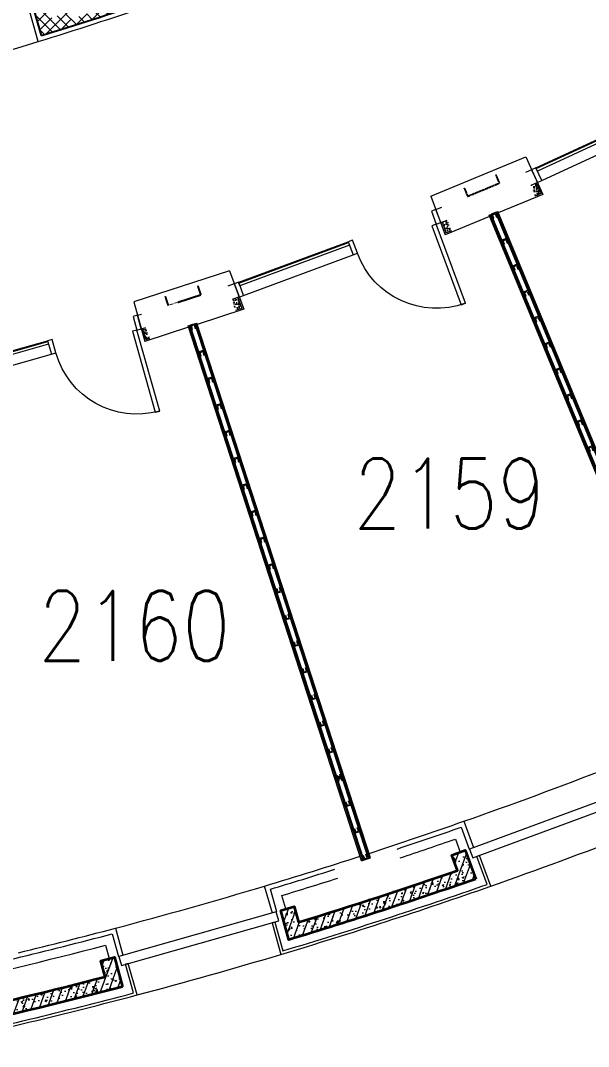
# Model space of a CAD drawing. Header units: inches. Extents: x 342932 to 557958, y 80625 to 242727.
# Drawn here: x 429556 to 435637, y 119858 to 130834 of the extents above; entities that cross this region are included whole.
import ezdxf
from ezdxf.enums import TextEntityAlignment as Align

# ---------------------------------------------------------------- set-up
doc = ezdxf.new("R2010")
doc.units = ezdxf.units.IN
doc.header["$MEASUREMENT"] = 0
doc.linetypes.add('First Floor$0$HIDDEN', pattern=[0.375, 0.25, -0.125])
for name, color, linetype, lineweight in [('First Floor$0$A-G250-G-Walls-Low-Level', 251, 'Continuous', 15), ('First Floor$0$A-G250-G-Walls-Precast-Concrete', 251, 'Continuous', 35), ('First Floor$0$A-G250-M-Walls-Blockwork', 7, 'Continuous', 25), ('First Floor$0$A-G250-M-Walls-Plasterboard-Partition', 7, 'Continuous', 9), ('First Floor$0$A-G252-H-Internal-Walls', 251, 'Continuous', 9), ('First Floor$0$A-G262-H-Precast-Panel', 251, 'Continuous', 5), ('First Floor$0$A-G312-M-Wall-Cladding-Panel', 7, 'Continuous', 9), ('First Floor$0$A-G312-M-Wall-Finish-Plaster', 7, 'Continuous', 15), ('First Floor$0$A-G321-M-Window', 251, 'Continuous', 9), ('First Floor$0$A-G322-M-Door', 251, 'Continuous', 15), ('First Floor$0$Z-Z001-S-Room-Name-Identification-250', 7, 'Continuous', 15)]:
    doc.layers.add(name, color=color, linetype=linetype, lineweight=lineweight)
doc.styles.add('First Floor$0$Tag-RomanS', font='romans.shx', dxfattribs={"width": 0.8})
pattern_1 = [(50, (361382.11, 239676.52), (182.18467, -15.93909), [19.05, -209.55]), (355, (361382.11, 239676.52), (-35.24283, 191.05664), [15.24, -167.64]), (100.451, (361397.3, 239675.2), (146.9425, 175.11669), [16.19, -178.09]), (46.1842, (361382.11, 239727.32), (271.07904, -42.04233), [28.575, -314.325]), (96.6356, (361404.7, 239723.82), (237.40423, 247.42556), [24.285, -267.135]), (351.184, (361382.1, 239727.32), (237.4046, 247.4251), [22.86, -251.46]), (21, (361407.51, 239714.62), (151.61488, -102.26552), [19.05, -209.55]), (326, (361407.51, 239714.62), (61.80203, 184.18797), [15.24, -167.64]), (71.4514, (361420.15, 239706.1), (213.4165, 81.92286), [16.19, -178.09]), (37.5, (361382.114, 239676.52), (3.088603, 84.55504), [0, -165.608, 0, -170.18, 0, -168.275]), (7.5, (361382.11, 239676.52), (66.81966, 100.180575), [0, -97.028, 0, -161.798, 0, -64.135]), (327.5, (361325.47, 239676.52), (135.590595, -5.728744), [0, -63.5, 0, -198.12, 0, -262.89]), (317.5, (361300.07, 239676.52), (148.12918, 25.42649), [0, -82.55, 0, -131.572, 0, -186.69])]
pattern_2 = [(70, (361382.11, 239676.52), (-74.5881, 27.14785), [])]
pattern_3 = [(140, (361382.114, 239676.52), (4.781726, 54.6554), [5.715, -62.865]), (85, (361382.114, 239676.52), (-57.316993, -10.572848), [4.572, -50.292]), (190.451, (361382.51, 239681.076), (-52.535006, 44.08275), [4.857, -53.427]), (136.1842, (361366.874, 239676.52), (12.6127, 81.323712), [8.5725, -94.2975]), (186.6356, (361367.925, 239683.3), (-74.227667, 71.22127), [7.2855, -80.1405]), (81.184, (361366.87, 239676.52), (-74.227535, 71.22138), [6.858, -75.438]), (111, (361370.684, 239684.14), (30.679656, 45.484464), [5.715, -62.865]), (56, (361370.684, 239684.14), (-55.25639, 18.540609), [4.572, -50.292]), (161.4514, (361373.24, 239687.93), (-24.576857, 64.024947), [4.857, -53.427]), (127.5, (361382.114, 239676.522), (-25.3665117, 0.926581), [0, -49.6824, 0, -51.054, 0, -50.4825]), (97.5, (361382.114, 239676.522), (-30.0541724, 20.045899), [0, -29.1084, 0, -48.5394, 0, -19.2405]), (57.5, (361382.114, 239659.53), (1.7186232, 40.6771786), [0, -19.05, 0, -59.436, 0, -78.867]), (47.5, (361382.114, 239651.91), (-7.627947, 44.438754), [0, -24.765, 0, -39.4716, 0, -56.007])]

# ---------------------------------------------------------------- blocks, each defined once
blk = doc.blocks.new('First Floor$0$Door1-faculty offices-2300')
at = {"layer": 'First Floor$0$A-G321-M-Window'}
blk.add_lwpolyline([(50, -65), (1300, -65), (1300, -35), (50, -35)], close=True, dxfattribs=at)
at = {"layer": 'First Floor$0$A-G322-M-Door'}
for p, q in [((50, 75), (1300, 75)), ((50, -75), (1300, -75))]:
    blk.add_line(p, q, dxfattribs=at)
for points in [[(2200, 975), (2250, 975), (2250, 75), (2200, 75)], [(50, 75), (50, -75), (0, -75), (0, 75)], [(1350, 75), (1350, -75), (1300, -75), (1300, 75)], [(2300, 75), (2300, -75), (2250, -75), (2250, 75)]]:
    blk.add_lwpolyline(points, close=True, dxfattribs=at)
blk.add_arc((2250, 75), 900, 90, 180, dxfattribs=at)
blk = doc.blocks.new('First Floor$0$Part Frame3')
at = {"extrusion": (-4.90887e-13, -3.28e-13, -1)}
for p, q in [((0, 100), (6015, 100)), ((0, 0), (6015, 0))]:
    blk.add_line(p, q, dxfattribs=at)
for p, q in [((0, 100), (0, 0)), ((6015, 100), (6015, 0))]:
    blk.add_line(p, q)
at = {"extrusion": (-4.90887e-13, -2.8924e-12, -1)}
for p, q in [((0, 87), (6015, 87, 0)), ((0, 75), (6015, 75, 0)), ((6015, 25, 0), (0, 25)), ((6015, 12, 0), (0, 12))]:
    blk.add_line(p, q, dxfattribs=at)
at = {"extrusion": (-4.90887e-13, -3.28e-13, -1), "elevation": 0}
for points in [[(0, 25), (0, 75), (-50, 75), (-50, 65), (-10, 65), (-10, 35), (-50, 35), (-50, 25)], [(-300, 25), (-300, 75), (-350, 75), (-350, 65), (-310, 65), (-310, 35), (-350, 35), (-350, 25)], [(-600, 25), (-600, 75), (-650, 75), (-650, 65), (-610, 65), (-610, 35), (-650, 35), (-650, 25)], [(-900, 25), (-900, 75), (-950, 75), (-950, 65), (-910, 65), (-910, 35), (-950, 35), (-950, 25)], [(-1200, 25), (-1200, 75), (-1250, 75), (-1250, 65), (-1210, 65), (-1210, 35), (-1250, 35), (-1250, 25)], [(-1500, 25), (-1500, 75), (-1550, 75), (-1550, 65), (-1510, 65), (-1510, 35), (-1550, 35), (-1550, 25)], [(-1800, 25), (-1800, 75), (-1850, 75), (-1850, 65), (-1810, 65), (-1810, 35), (-1850, 35), (-1850, 25)], [(-2100, 25), (-2100, 75), (-2150, 75), (-2150, 65), (-2110, 65), (-2110, 35), (-2150, 35), (-2150, 25)], [(-2400, 25), (-2400, 75), (-2450, 75), (-2450, 65), (-2410, 65), (-2410, 35), (-2450, 35), (-2450, 25)], [(-2700, 25), (-2700, 75), (-2750, 75), (-2750, 65), (-2710, 65), (-2710, 35), (-2750, 35), (-2750, 25)], [(-3000, 25), (-3000, 75), (-3050, 75), (-3050, 65), (-3010, 65), (-3010, 35), (-3050, 35), (-3050, 25)]]:
    blk.add_lwpolyline(points, close=True, dxfattribs=at)
at = {"extrusion": (4.90887e-13, -3.28e-13, -1), "elevation": 0}
for points in [[(-3315, 25), (-3315, 75), (-3265, 75), (-3265, 65), (-3305, 65), (-3305, 35), (-3265, 35), (-3265, 25)], [(-3615, 25), (-3615, 75), (-3565, 75), (-3565, 65), (-3605, 65), (-3605, 35), (-3565, 35), (-3565, 25)], [(-3915, 25), (-3915, 75), (-3865, 75), (-3865, 65), (-3905, 65), (-3905, 35), (-3865, 35), (-3865, 25)], [(-4215, 25), (-4215, 75), (-4165, 75), (-4165, 65), (-4205, 65), (-4205, 35), (-4165, 35), (-4165, 25)], [(-4515, 25), (-4515, 75), (-4465, 75), (-4465, 65), (-4505, 65), (-4505, 35), (-4465, 35), (-4465, 25)], [(-4815, 25), (-4815, 75), (-4765, 75), (-4765, 65), (-4805, 65), (-4805, 35), (-4765, 35), (-4765, 25)], [(-5115, 25), (-5115, 75), (-5065, 75), (-5065, 65), (-5105, 65), (-5105, 35), (-5065, 35), (-5065, 25)], [(-5415, 25), (-5415, 75), (-5365, 75), (-5365, 65), (-5405, 65), (-5405, 35), (-5365, 35), (-5365, 25)], [(-5715, 25), (-5715, 75), (-5665, 75), (-5665, 65), (-5705, 65), (-5705, 35), (-5665, 35), (-5665, 25)], [(-6015, 25), (-6015, 75), (-5965, 75), (-5965, 65), (-6005, 65), (-6005, 35), (-5965, 35), (-5965, 25)]]:
    blk.add_lwpolyline(points, close=True, dxfattribs=at)
blk = doc.blocks.new('First Floor$0$tag-roomname')
at = {"lineweight": 18, "ltscale": 0.01, "style": 'First Floor$0$Tag-RomanS', "width": 0.8}
blk.add_attdef('ROOM_NO_2', text='', height=3, dxfattribs=at).set_placement((0, 1.612), align=Align.MIDDLE_CENTER)
at = {"linetype": 'ByBlock', "lineweight": 15, "ltscale": 0.01, "style": 'First Floor$0$Tag-RomanS', "width": 0.8, "flags": 1}
for tag, p in [('ROOM_NAME_1', (0, -2.288)), ('ROOM_NAME_2', (0, -5.744))]:
    blk.add_attdef(tag, text='', height=2.5, dxfattribs=at).set_placement(p, align=Align.MIDDLE_CENTER)

msp = doc.modelspace()

# ---------------------------------------------------------------- hatches: boundary and pattern name
at = {"layer": 'First Floor$0$A-G252-H-Internal-Walls'}
h = msp.add_hatch(dxfattribs=at)
h.set_pattern_fill('ANSI37', color=256, scale=25, style=0)
h.set_pattern_definition([(135, (474382.11, 239676.52), (56.1266, 56.1266), []), (45, (474382.11, 239676.52), (56.1266, -56.1266), [])])
edge = h.paths.add_edge_path()
edge.add_arc((417882.1, 169176.6), 39700, 287.19336, 288.8049)
edge.add_line((430679.3, 131595.7), (430873.4, 131027.9))
edge.add_arc((417882.1, 169176.6), 40300, 287.17186, 288.80597, ccw=False)
edge.add_line((429780.2, 130673), (429617.3, 131250.6))
edge = h.paths.add_edge_path(flags=16)
edge.add_arc((417882.1, 169176.6), 39850, 288.32347, 288.5895, ccw=False)
edge.add_line((430410.2, 131347.1), (430387.2, 131417.8))
edge.add_line((430387.2, 131417.8), (429959.3, 131278.7))
edge.add_line((429959.3, 131278.7), (429982.2, 131208))
edge.add_arc((417882.1, 169176.6), 39850, 287.40367, 287.67647, ccw=False)
edge.add_line((429801.3, 131150.8), (429882.8, 130862))
edge.add_arc((417882.1, 169176.6), 40150, 287.39131, 287.67888)
edge.add_line((430074.9, 130922.7), (430098.3, 130850.7))
edge.add_line((430098.3, 130850.7), (430526.3, 130989.8))
edge.add_line((430526.3, 130989.8), (430502.9, 131061.8))
edge.add_arc((417882.1, 169176.6), 40150, 288.32106, 288.59165)
edge.add_line((430682.8, 131121.8), (430585.7, 131405.7))
h = msp.add_hatch(dxfattribs=at)
h.set_pattern_fill('AR-CONC', color=256, scale=0.3, angle=90, style=0)
h.set_pattern_definition(pattern_3)
h.paths.add_polyline_path([(435076.9, 129095.5), (435020, 129069.3), (435066.7, 128956.6), (435129.1, 128982.5)])
h = msp.add_hatch(dxfattribs=at)
h.set_pattern_fill('AR-CONC', color=256, scale=0.3, angle=90, style=0)
h.set_pattern_definition(pattern_3)
h.paths.add_polyline_path([(434123.8, 128698.3), (434068.7, 128677.9), (434111.8, 128561.1), (434170.5, 128585.4)])
h = msp.add_hatch(dxfattribs=at)
h.set_pattern_fill('AR-CONC', color=256, scale=0.3, angle=90, style=0)
h.set_pattern_definition(pattern_3)
h.paths.add_polyline_path([(431882.8, 127871.2), (431820.5, 127848.2), (431858.2, 127731.9), (431926.1, 127754)])
h = msp.add_hatch(dxfattribs=at)
h.set_pattern_fill('AR-CONC', color=256, scale=0.3, angle=90, style=0)
h.set_pattern_definition(pattern_3)
h.paths.add_polyline_path([(430898.7, 127546.2), (430864.9, 127536.8), (430897.8, 127419.9), (430935.7, 127432.2)])
at = {"layer": 'First Floor$0$A-G262-H-Precast-Panel'}
h = msp.add_hatch(dxfattribs=at)
h.set_pattern_fill('AR-CONC', color=256, style=0)
h.set_pattern_definition(pattern_1)
edge = h.paths.add_edge_path()
edge.add_arc((417882.1, 169176.5), 50325, 286.80317, 289.19681)
edge.add_line((434429.7, 121649.9), (434316.1, 121957.6))
edge.add_line((434316.1, 121957.6), (434175.4, 121905.7))
edge.add_line((434175.4, 121905.7), (434236, 121741.5))
edge.add_arc((417882.1, 169176.5), 50175, 286.97764, 289.02234, ccw=False)
edge.add_line((432533.1, 121188.2), (432485.6, 121356.7))
edge.add_line((432485.6, 121356.7), (432342.1, 121313.1))
edge.add_line((432342.1, 121313.1), (432430.3, 121000.2))
h = msp.add_hatch(dxfattribs=at)
h.set_pattern_fill('ANSI31', color=256, scale=25, angle=25, style=0)
h.set_pattern_definition(pattern_2)
edge = h.paths.add_edge_path()
edge.add_arc((417882.1, 169176.5), 50325, 286.80317, 289.19681)
edge.add_line((434429.7, 121649.9), (434316.1, 121957.6))
edge.add_line((434316.1, 121957.6), (434175.4, 121905.7))
edge.add_line((434175.4, 121905.7), (434236, 121741.5))
edge.add_arc((417882.1, 169176.5), 50175, 286.97764, 289.02234, ccw=False)
edge.add_line((432533.1, 121188.2), (432485.6, 121356.7))
edge.add_line((432485.6, 121356.7), (432342.1, 121313.1))
edge.add_line((432342.1, 121313.1), (432430.3, 121000.2))
h = msp.add_hatch(dxfattribs=at)
h.set_pattern_fill('AR-CONC', color=256, style=0)
h.set_pattern_definition(pattern_1)
edge = h.paths.add_edge_path()
edge.add_arc((417882.1, 169176.5), 50325, 282.30317, 284.69681)
edge.add_line((430649.8, 120498.1), (430560.7, 120813.8))
edge.add_line((430560.7, 120813.8), (430416.4, 120773.1))
edge.add_line((430416.4, 120773.1), (430463.9, 120604.6))
edge.add_arc((417882.1, 169176.5), 50175, 282.47764, 284.52234, ccw=False)
edge.add_line((428722.9, 120186.6), (428688.7, 120358.3))
edge.add_line((428688.7, 120358.3), (428542.2, 120326.1))
edge.add_line((428542.2, 120326.1), (428605.6, 120007.3))
h = msp.add_hatch(dxfattribs=at)
h.set_pattern_fill('ANSI31', color=256, scale=25, angle=25, style=0)
h.set_pattern_definition(pattern_2)
edge = h.paths.add_edge_path()
edge.add_arc((417882.1, 169176.5), 50325, 282.30317, 284.69681)
edge.add_line((430649.8, 120498.1), (430560.7, 120813.8))
edge.add_line((430560.7, 120813.8), (430416.4, 120773.1))
edge.add_line((430416.4, 120773.1), (430463.9, 120604.6))
edge.add_arc((417882.1, 169176.5), 50175, 282.47764, 284.52234, ccw=False)
edge.add_line((428722.9, 120186.6), (428688.7, 120358.3))
edge.add_line((428688.7, 120358.3), (428542.2, 120326.1))
edge.add_line((428542.2, 120326.1), (428605.6, 120007.3))

# ---------------------------------------------------------------- linework, layer by layer
at = {"layer": 'First Floor$0$A-G250-G-Walls-Low-Level'}
for centre, radius, start, end in [((417882.1, 169176.5), 40350.6, 284.37708, 287.09907), ((417834.2, 169303.2), 49835.4, 289.29701, 291.20558), ((417882.1, 169176.5), 50450, 289.34141, 291.15859), ((417844.3, 169306.6), 49835.4, 284.79701, 286.70558), ((417882.1, 169176.5), 50450, 284.84141, 286.65859)]:
    msp.add_arc(centre, radius, start, end, dxfattribs=at)
at = {"layer": 'First Floor$0$A-G250-G-Walls-Precast-Concrete'}
for points in [[(434429.7, 121649.9, -0.0104446), (432430.3, 121000.2), (432342.1, 121313.1), (432485.6, 121356.7), (432533.1, 121188.2, 0.0089219), (434236, 121741.5), (434175.4, 121905.7), (434316.1, 121957.6)], [(430649.8, 120498.1, -0.0104446), (428605.6, 120007.3), (428542.2, 120326.1), (428688.7, 120358.3), (428722.9, 120186.6, 0.0089219), (430463.9, 120604.6), (430416.4, 120773.1), (430560.7, 120813.8)]]:
    msp.add_lwpolyline(points, format="xyb", close=True, dxfattribs=at)
at = {"layer": 'First Floor$0$A-G250-M-Walls-Blockwork'}
msp.add_line((429780.4, 130672.3), (429617.5, 131250), dxfattribs=at)
at = {"layer": 'First Floor$0$A-G250-M-Walls-Blockwork', "linetype": 'First Floor$0$HIDDEN'}
for points in [[(434304.3, 129046.3), (434342.6, 128953.9), (434684.5, 129095.5), (434646.2, 129187.9)], [(431105.1, 127881.5), (431136, 127786.4), (431487.9, 127900.8), (431457, 127995.9)]]:
    msp.add_lwpolyline(points, dxfattribs=at)
at = {"layer": 'First Floor$0$A-G250-M-Walls-Blockwork'}
msp.add_arc((417882.1, 169176.5), 40300.6, 287.17185, 288.80599, dxfattribs=at)
at = {"layer": 'First Floor$0$A-G250-M-Walls-Plasterboard-Partition', "elevation": 0}
msp.add_lwpolyline([(432991.3, 122756), (432943.8, 122740.6), (432959.2, 122693), (432968.7, 122696.1), (432956.4, 122734.2), (432984.9, 122743.4), (432997.3, 122705.4), (433006.8, 122708.5)], close=True, dxfattribs=at)
at = {"layer": 'First Floor$0$A-G312-M-Wall-Cladding-Panel'}
for p, q in [((434469.8, 121902.2), (434441.7, 121891.9)), ((434552.3, 121592), (434441.7, 121891.9)), ((434591, 121573.8), (434469.8, 121902.2)), ((432278.4, 121189), (432249.5, 121180.8)), ((432249.5, 121180.8), (432344.5, 120843.9)), ((432278.4, 121189), (432365.1, 120881.4)), ((430709.6, 120746.5), (430680.7, 120738.4)), ((430767.4, 120430.8), (430680.7, 120738.4)), ((430804.6, 120409.6), (430709.6, 120746.5))]:
    msp.add_line(p, q, dxfattribs=at)
for radius, start, end in [(50450, 286.65859, 289.34141), (50420, 286.69323, 289.30677), (50450, 282.15859, 284.84141), (50420, 282.19323, 284.80677)]:
    msp.add_arc((417882.1, 169176.5), radius, start, end, dxfattribs=at)
at = {"layer": 'First Floor$0$A-G312-M-Wall-Finish-Plaster'}
for p, q in [((429746.2, 130609.5), (429556.1, 131283.4)), ((433950.8, 128954.2), (434965, 129374.3)), ((434965, 129374.3), (435149.2, 128974.5, 0)), ((435027.8, 129238), (434962.6, 129208)), ((435090.6, 129101.8), (435020, 129069.3)), ((435076.9, 129095.5), (435129.1, 128982.5, 0)), ((435149.2, 128974.5, 0), (434670.6, 128776.3, 0)), ((435129.1, 128982.5, 0), (435066.7, 128956.6, 0)), ((433950.8, 128954.2), (434103.2, 128541.2)), ((434002.7, 128813.5), (434066.4, 128836.9)), ((434054.6, 128672.7), (434123.8, 128698.3)), ((434068.7, 128677.9), (434111.8, 128561.1)), ((434578.2, 128738, 0), (434103.2, 128541.2, 0)), ((434170.6, 128585.4, 0), (434111.8, 128561.1, 0)), ((431793, 128157.8, 0), (430768.1, 127825.1, 0)), ((431793, 128157.8, 0), (431945.4, 127744.9, 0)), ((431845, 128017.1, 0), (431774.1, 127990.9, 0)), ((431896.9, 127876.4, 0), (431820.5, 127848.2, 0)), ((431882.8, 127871.2, 0), (431926.1, 127754, 0)), ((430768.1, 127825.1, 0), (430888, 127401.3, 0)), ((430808.9, 127680.8), (430850.8, 127692.6)), ((431945.4, 127744.9), (431449.1, 127583.6)), ((431926.1, 127754, 0), (431858.2, 127731.9)), ((430849.7, 127536.4), (430897.5, 127549.9)), ((431353.9, 127552.7), (430888.2, 127401.3)), ((430897.8, 127419.9), (430863.9, 127540.4)), ((430935.7, 127432.2), (430897.8, 127419.9)), ((432252.7, 121286.2), (432169.6, 121574.5))]:
    msp.add_line(p, q, dxfattribs=at)
for points in [[(433287.8, 121924.5, 0.0053828), (434303, 122267.6), (434407.1, 121985.7)], [(433588.6, 121970.9, 0.0036289), (434273.1, 122204.2), (434360.1, 121968.4), (434364.8, 121970.1)], [(433620.2, 121876, 0.0031369), (434213.3, 122077.5), (434264.5, 121938.6)], [(432294.5, 121297.4), (432300.9, 121299.2), (432231.1, 121540.7, 0.0036331), (432922.8, 121754.6, 0.0036331)], [(432396.3, 121329.5), (432354.6, 121473.6, 0.0031378), (432953.1, 121659.3)], [(429533, 120861.4, 0.0053828), (430572, 121123.8), (430651.8, 120834.7)], [(428498.5, 120315.2), (428449.4, 120561.8, 0.0107747), (430537.2, 121063), (430603.8, 120820.6), (430610.3, 120822.4)], [(428595.9, 120337.9), (428566.6, 120485, 0.0097874), (430467, 120941.2), (430506.2, 120798.4)]]:
    msp.add_lwpolyline(points, format="xyb", dxfattribs=at)
for centre, radius, start, end in [((417882.1, 169176.5), 40350.6, 287.09907, 288.87708), ((417860, 169247.2), 49774.1, 286.70784, 287.94148)]:
    msp.add_arc(centre, radius, start, end, dxfattribs=at)
at = {"layer": 'First Floor$0$A-G321-M-Window'}
for points in [[(436006.7, 122575.8), (434364.8, 121970.1), (434399.4, 121876.3), (436041.3, 122482)], [(432294.5, 121297.4), (430610.3, 120822.4), (430637.4, 120726.2), (432321.7, 121201.2)]]:
    msp.add_lwpolyline(points, close=True, dxfattribs=at)

# ---------------------------------------------------------------- block references
at = {"layer": 'First Floor$0$A-G250-M-Walls-Plasterboard-Partition', "extrusion": (1.40335e-30, 1.35337e-30, -1), "xscale": -1, "rotation": 247.5000000001607}
msp.add_blockref('First Floor$0$Part Frame3', (-436966.8, 123232.7), dxfattribs=at)
at = {"layer": 'First Floor$0$A-G250-M-Walls-Plasterboard-Partition', "rotation": 108.000000000197}
msp.add_blockref('First Floor$0$Part Frame3', (433303.3, 121876.9), dxfattribs=at)
at = {"layer": 'First Floor$0$A-G322-M-Door', "xscale": -1}
for p, rotation in [((435059.2, 129169.9, 0), 204.7499998715237), ((431870.9, 127946.7, 0), 200.2577122333835), ((428616.1, 126982.5, 0), 195.7953461838599)]:
    msp.add_blockref('First Floor$0$Door1-faculty offices-2300', p, dxfattribs=dict(at, rotation=rotation))
at = {"layer": 'First Floor$0$Z-Z001-S-Room-Name-Identification-250'}
ref = msp.add_blockref('First Floor$0$tag-roomname', (434149.7, 125370.7), dxfattribs=dict(at, xscale=250, yscale=250, zscale=250))
ref.add_attrib('ROOM_NO_2', '2159', dxfattribs={"layer": '0', "lineweight": 18, "ltscale": 0.01, "height": 750, "style": 'First Floor$0$Tag-RomanS', "width": 0.8}).set_placement((434149.7, 125773.6), align=Align.MIDDLE_CENTER)
ref = msp.add_blockref('First Floor$0$tag-roomname', (430775.7, 123954.5), dxfattribs=dict(at, xscale=250, yscale=250, zscale=250))
ref.add_attrib('ROOM_NO_2', '2160', dxfattribs={"layer": '0', "lineweight": 18, "ltscale": 0.01, "height": 750, "style": 'First Floor$0$Tag-RomanS', "width": 0.8}).set_placement((430775.7, 124357.4), align=Align.MIDDLE_CENTER)

doc.saveas('drawing.dxf')
